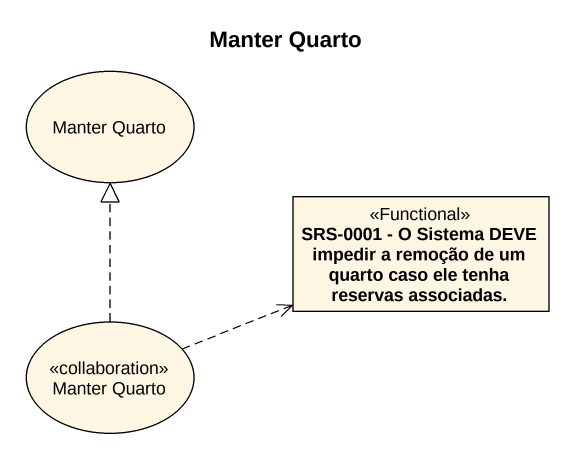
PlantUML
@startuml
title Manter Quarto
allowmixing
hide circle
hide empty members
usecase "Manter Quarto" as Manter_Quarto
class "SRS-0001 - O Sistema DEVE impedir a remoção de um quarto caso ele tenha reservas associadas." as SRS_0001_O_Sistema_DEVE <<Functional>>
usecase "Manter Quarto" as Manter_Quarto_2 <<collaboration>>
Manter_Quarto_2 .up.|> Manter_Quarto
Manter_Quarto_2 .right.> SRS_0001_O_Sistema_DEVE
@enduml
